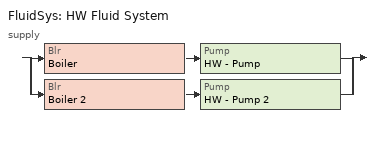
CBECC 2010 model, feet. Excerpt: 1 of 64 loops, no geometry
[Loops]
FluidSys 'HW Fluid System'
 supply: split
  | Blr 'Boiler' > Pump 'HW - Pump'
  | Blr 'Boiler 2' > Pump 'HW - Pump 2'
[FluidSys]
HW Fluid System: Type=HotWater; RstSupHi=180; RstSupLow=150; RstOutdrHi=20; RstOutdrLow=50
[FluidSeg] Sys=HW Fluid System
Name | Type
HW Supply | PrimarySupply
HW Return | PrimaryReturn
[Blr] Sys=HW Fluid System; Type=HotWater; FuelSrc=Gas; DraftType=Natural; FluidSegInRef=HW Return; FluidSegOutRef=HW Supply; DraftFanHp=0
Boiler; Boiler 2
[Pump] Sys=HW Fluid System; MtrEff=0.9; ImpellerEff=0.667
HW - Pump; HW - Pump 2
